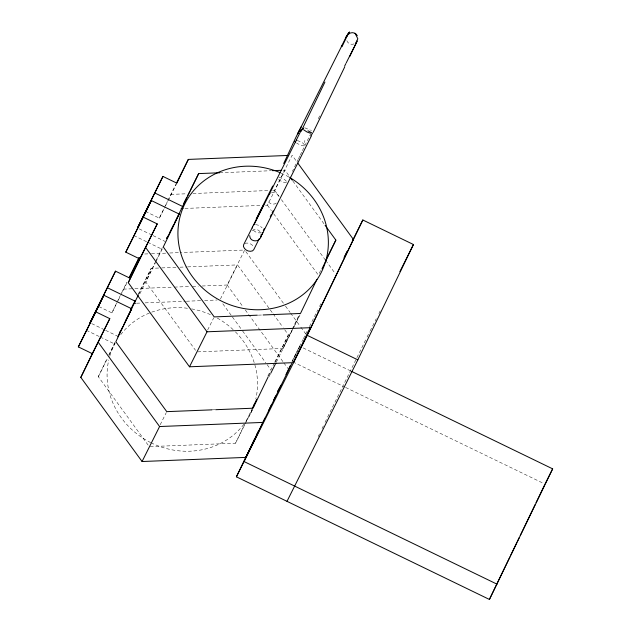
<?xml version="1.0" encoding="UTF-8"?>
<svg xmlns="http://www.w3.org/2000/svg" width="631" height="631" viewBox="0 0 631 631"><rect width="100%" height="100%" fill="white"/><g stroke="black" fill="none" stroke-linecap="round" stroke-linejoin="round"><path stroke-width="0.47" stroke-dasharray="3.15 2.37" d="M304.678 142.567L304.852 140.468M98.854 306.571L111.908 312.897L116.569 303.219M116.995 302.336L119.969 296.176M121.665 292.658L126.863 282.144M145.43 211.417L159.343 218.16L164.013 208.482M164.439 207.599L167.404 201.439M167.83 200.563L176.057 183.905M148.111 445.084L98.326 376.699L107.096 358.503M108.769 355.032L115.071 342.018M138.686 294.338L151.211 268.341L160.802 267.954M155.786 261.163L145.769 281.962L195.555 350.347M156.204 260.303L162.514 247.289M292.398 171.387L293.47 169.163M294.606 166.805L298.116 159.525M298.471 158.783L299.906 155.818M300.261 155.076L302.052 151.369M302.407 150.628L310.775 133.685M150.202 446.598L235.529 443.207L251.95 409.14M267.946 375.95L270.478 370.705M268.632 375.895L269.894 373.276M275.368 361.918L288.414 334.84L283.327 327.852M197.645 351.861L282.972 348.47L291.814 330.123M292.232 329.256L299.386 314.404M293.218 359.512L292.366 361.287L294.101 357.761M293.644 358.629L299.63 346.206M318.213 436.573L319.499 433.907M322.062 428.583L323.348 425.925M325.06 422.376L327.197 417.935M327.623 417.052L365.775 339.715M111.908 312.897L116.916 302.896M118.163 300.403L126.926 282.901M159.343 218.16L164.352 208.167M165.606 205.667L167.688 201.502M168.106 200.666L176.451 184M138.071 294.582L151.211 268.341M98.326 376.699L107.089 359.205M109.273 354.827L115.276 342.822M139.798 293.849L155.4 262.717M155.841 261.841L162.561 248.409M202.165 286.001L227.152 285.007L244.678 250.018L180.285 252.581M272.671 190.349L274.595 190.27L292.114 155.281L296.649 161.512M220.416 299.023L237.501 264.902L269.745 309.198M265.501 205.241L267.418 205.162L284.936 170.173L289.463 176.388M160.195 424.766L166.332 412.516M207.638 330.029L213.767 317.787M318.253 118.754L320.225 114.818M274.398 362.833L270.896 369.837L266.369 363.614M274.84 361.957L288.414 334.84M319.215 273.349L320.966 269.847M235.529 443.207L252.613 409.085M282.972 348.47L291.727 330.975M292.61 329.224L300.056 314.348M250.988 412.737L252.652 409.409M269.019 376.731L270.313 374.159M276.323 362.155L292.634 329.571M293.928 327L299.938 314.995M291.987 361.468L302.919 339.636M303.361 338.76L307.731 330.029M309.482 326.535L317.795 309.947M319.538 306.453L321.731 302.083M294.535 356.894L297.162 351.641M298.479 349.014L300.671 344.644M367.084 337.096L369.711 331.851M370.145 330.983L376.265 318.75M378.892 313.512L380.201 310.894M276.307 203.079C273.46 205.359 268.719 203.884 267.741 200.35M252.25 230.457C255.342 227.957 260.516 229.992 261.005 233.951M353.944 43.949C351.12 45.101 347.61 43.405 346.766 40.479M271.401 192.873C274.777 191.461 278.878 194.245 278.839 197.905M244.875 243.487C247.865 242.249 251.359 243.716 253.236 246.2M261.344 232.492C258.363 233.659 254.908 232.2 253.047 229.739M304.245 145.927L301.034 145.39L296.712 143.19M286.49 182.761L282.625 181.98L278.429 179.63M219.746 172.768L271.519 170.701M283.019 170.244L284.936 170.173M170.796 194.403L187.139 193.756M192.905 193.528L268.83 190.507M184.97 208.443L260.706 205.43M144.728 253.993L150.494 253.765M151.456 253.725L165.866 253.149M169.715 252.999L179.322 252.621M161.757 267.915L176.144 267.347M179.977 267.197L186.689 266.929M187.644 266.889L237.501 264.902M123.361 289.14L133.93 288.714M134.892 288.683L173.336 287.152M174.298 287.113L190.633 286.458M192.558 286.387L198.323 286.159M136.564 303.211L141.36 303.022M145.193 302.872L185.459 301.271M186.421 301.232L200.8 300.656M204.633 300.506L217.103 300.009M258.308 315.153L263.103 314.964M211.827 409.85L215.66 409.7M255.539 224.589L259.215 225.37L262.117 227.783M304.686 127.77L310.302 130.089M278.926 177.153L283.942 179.101L286.987 181.665M297.264 140.437L302.296 142.63L304.86 145.114M139.159 228.872L152.205 235.197M153.081 235.623L165.259 241.523M133.796 235.544L146.849 241.862M147.717 242.288L161.639 249.032M303.148 347.91L350.591 370.902M292.863 361.894L344.7 387.016M345.583 387.442L544.127 483.685M91.716 323.608L104.77 329.934M105.637 330.352L116.948 335.834M86.36 330.273L99.406 336.599M100.274 337.025L114.195 343.769M310.878 130.475L311.399 130.862M292.863 181.05L324.539 224.565M274.595 190.27L279.131 196.509M281.394 199.625L325.068 259.601M325.635 260.382L335.274 273.625M267.418 205.162L271.377 210.604M273.641 213.712L317.772 274.319M245.806 251.572L283.808 303.763M285.512 306.106L290.047 312.337M290.615 313.11L300.253 326.353M300.821 327.134L305.925 334.146M270.313 309.979L272.576 313.086M273.144 313.859L282.759 327.071M227.152 285.007L243.03 306.816M245.301 309.939L283.303 362.123M283.863 362.904L287.839 368.354M222.806 303.779L231.861 316.218M232.421 316.991L242.044 330.202M242.604 330.983L265.801 362.841M281.134 173.115A76.335 70.625 26.6 0 1 289.842 177.587M243.866 424.284A76.335 70.625 26.6 0 1 151.629 443.065M150.762 442.639A76.335 70.625 26.6 0 1 108.761 359.993M109.739 356.231A76.335 70.625 26.6 0 1 114.929 343.564M120.734 334.611A76.335 70.625 26.6 0 1 150.841 312.479M151.716 312.156A76.335 70.625 26.6 0 1 187.809 308.299M191.635 308.89A76.335 70.625 26.6 0 1 211.188 314.987M217.293 318.087A76.335 70.625 26.6 0 1 234.811 331.251M235.473 331.906A76.335 70.625 26.6 0 1 255.839 398.895M252.581 409.164A76.335 70.625 26.6 0 1 244.449 423.511"/><path stroke-width="0.95" d="M261.06 235.513L261.084 234.732M252.321 228.043L252.526 226.308M341.339 46.67L346.395 36.488L348.43 34.24L349.558 31.897M260.942 236.262C260.043 242.754 249.631 242.217 249.718 235.631M260.966 236.578L260.461 237.635L262.906 232.571M78.347 346.892L95.873 311.895L109.794 318.647L92.268 353.636L78.347 346.892L103.878 295.284L131.721 308.78L115.844 341.71L166.765 411.641L211.827 409.85M95.873 311.895L103.878 295.284M115.512 271.156L89.981 322.764L115.512 271.156L129.426 277.908L139.183 257.669M125.79 252.155L143.308 217.167L157.229 223.91L139.711 258.899L125.79 252.155L151.322 200.548L179.157 214.043L163.287 246.973L214.209 316.912L257.345 315.192M143.308 217.167L151.322 200.548M162.948 176.42L137.416 228.028L162.948 176.42L176.869 183.171L188.322 159.414L288.272 155.439M291.743 363.566L245.861 457.396L142.07 461.521L80.815 377.393L92.268 353.636M80.815 377.393L109.794 318.647M297.785 163.074L353.368 239.409L310.823 327.67L293.305 362.659L189.505 366.792L128.259 282.664L139.711 258.899M128.259 282.664L157.229 223.91M130.767 309.395L133.693 303.33L135.61 303.251M125.269 321.384L138.268 295.198M166.931 238.061L167.767 236.325M174.456 223.153L198.655 173.604L219.746 172.768M283.705 163.516L295.892 137.345L342.136 45.18M302.738 128.101L324.926 82.062M341.986 46.678L347.121 36.022M313.173 132.352L344.771 66.799M349.629 56.719L356.965 41.496M252.368 408.265L256.58 399.533M268.207 376.77L253.055 408.21L215.66 409.7M316.912 279.415L300.49 313.473L263.103 314.964M321.968 268.932L335.858 240.103L325.107 225.346M351.467 371.328L552.653 468.849L489.411 599.45L236.396 476.807L254.356 439.547M256.494 435.114L258.631 430.673M245.861 457.396L257.543 433.166M277.979 390.77L278.807 389.035M264.988 418.069L244.039 461.545L497.054 584.188M268.412 410.97L271.409 404.763M273.546 400.33L275.684 395.889M277.821 391.457L280.819 385.241M285.946 374.593L290.228 365.728M293.305 362.659L310.405 327.181M236.396 476.807L307.242 335.337L362.833 219.99L413.439 244.52L357.84 359.859L286.995 501.337M489.411 599.45L509.935 556.865M510.794 555.091L516.781 542.668M517.207 541.777L519.345 537.344M520.204 535.569L535.175 504.516M536.027 502.741L544.577 484.994M300.845 130.98L296.262 140.2M129.055 277.766L139.128 257.645M176.491 183.029L188.322 159.414M134.127 302.454L135.002 300.703M183.763 203.348L186.823 197.219M187.699 195.476L189.892 191.098M190.333 190.223L198.655 173.604M119.574 332.758L120.45 331.007M167.01 238.021L167.885 236.278M170.078 231.9L173.58 224.904M117.705 336.773L122.958 326.274M123.4 325.399L131.721 308.78M166.892 238.534L170.402 231.538M170.835 230.662L179.157 214.043M301.263 126.713L297.737 133.748L299.709 129.915M256.186 218.989L272.687 186.05M263.805 204.46L243.645 244.725L243.456 246.54C244.583 250.121 249.04 252.282 252.542 250.87L253.765 249.631L259.262 238.652M253.938 224.881L296.357 140.169M142.07 461.521L159.588 426.532L263.387 422.399M189.505 366.792L207.031 331.796L310.823 327.67M344.684 65.971L345.867 63.613M346.261 62.824L354.109 47.151M357.241 40.928L354.496 46.371M263.301 230.599L264.397 228.398M270.265 216.693L271.362 214.493M272.095 213.026L273.191 210.833M261.991 234.527L311.335 136.044M325.344 261.1L335.858 240.103M270.738 373.3L275.889 363.006M344.029 257.543L347.089 251.43M352.343 240.955L362.833 219.99M345.047 256.028L347.231 251.659M352.492 241.16L353.368 239.409M399.88 271.598L413.439 244.52M545.01 484.111L552.653 468.849M301.902 129.252L300.853 131.027L302.635 128.33L303.188 128.511M356.31 41.733L357.84 38.806L355.064 33.269M310.831 135.862L312.534 133.299L307.999 130.791M346.711 36.298L346.048 37.276L348.691 33.159M302.801 128.369L300.948 130.996L303.369 128.274M348.43 34.24C350.954 31.629 355.829 32.37 357.304 35.738M355.332 43.208L355.931 42.703M269.405 194.119L270.005 193.622M272.474 170.67L281.103 170.323M181.129 208.593L183.045 208.522M310.318 133.22L307.116 132.045L303.732 129.868M154.942 193.039L182.777 206.534M307.242 335.337L357.84 359.859M107.499 287.775L135.342 301.263M295.726 142.409L294.835 141.368M290.031 177.161L292.295 180.269M145.777 247.667L207.031 331.796M98.341 342.404L159.588 426.532M303.046 129.142L302.722 128.543M289.842 177.587A76.335 70.625 26.6 0 1 294.661 300.198A76.335 70.625 26.6 0 1 178.36 241.263A76.335 70.625 26.6 0 1 280.235 172.72M254.577 403.603A76.335 70.625 26.6 0 1 253.638 406.403M348.375 33.293L346.845 35.786L348.99 32.804L348.375 33.293"/></g></svg>
